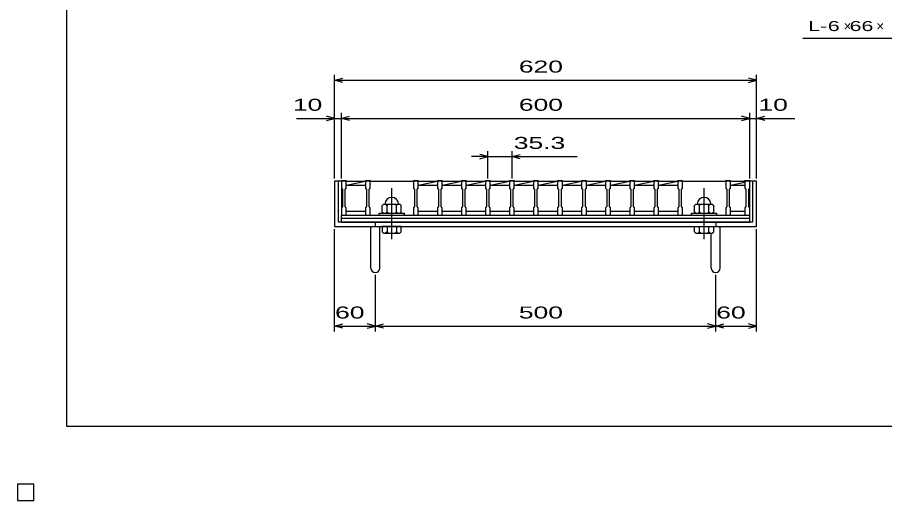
# Model space of a CAD drawing. Units: millimetres, scale not verified. Extents: x -1456 to 1385, y -1026 to 843.
# Drawn here: x -1456 to -182, y -1026 to -317 of the extents above; entities that cross this region are included whole.
import ezdxf
from ezdxf.enums import TextEntityAlignment as Align

# ---------------------------------------------------------------- set-up
doc = ezdxf.new("R2010")
doc.units = ezdxf.units.MM
doc.header["$LTSCALE"] = 8
doc.linetypes.add('CHAIN', pattern=[18.5, 12, -1.5, 3.5, -1.5])
for name, color, linetype, lineweight in [('0_2', 150, 'Continuous', 25), ('16', 3, 'Continuous', 25), ('19', 6, 'Continuous', 25), ('22', 4, 'Continuous', 25)]:
    doc.layers.add(name, color=color, linetype=linetype, lineweight=lineweight)
doc.styles.add('ベクトル', font='')
doc.styles.get('ベクトル').set_extended_font_data('ベクトル')

msp = doc.modelspace()

# ---------------------------------------------------------------- linework, layer by layer
at = {"layer": '0_2'}
for p, q in [((-1383.2, -917.2), (-1383.2, 842.8)), ((1384.8, -917.2), (-1383.2, -917.2))]:
    msp.add_line(p, q, dxfattribs=at)
at = {"layer": '16'}
for p, q in [((-980, -557), (-980, -556.3)), ((-980, -556.3), (-973, -556.3)), ((-980, -557), (-980, -567.5)), ((-973, -557), (-980, -557)), ((-980, -557), (-980, -601)), ((-973, -556.3), (-973, -557)), ((-973, -567.5), (-973, -557)), ((-973, -557), (-944.7, -557)), ((-973, -563), (-944.7, -557)), ((-944.7, -557), (-944.7, -556.3)), ((-944.7, -556.3), (-937.7, -556.3)), ((-944.7, -557), (-944.7, -567.5)), ((-937.7, -557), (-944.7, -557)), ((-937.7, -556.3), (-937.7, -557)), ((-937.7, -567.5), (-937.7, -557)), ((-937.7, -557), (-874.1, -557)), ((-874.1, -557), (-874.1, -556.3)), ((-874.1, -556.3), (-867.1, -556.3)), ((-874.1, -557), (-874.1, -567.5)), ((-867.1, -557), (-874.1, -557)), ((-867.1, -556.3), (-867.1, -557)), ((-867.1, -567.5), (-867.1, -557)), ((-867.1, -557), (-838.8, -557)), ((-867.1, -563), (-838.8, -557)), ((-838.8, -557), (-838.8, -556.3)), ((-838.8, -556.3), (-831.8, -556.3)), ((-838.8, -557), (-838.8, -567.5)), ((-831.8, -557), (-838.8, -557)), ((-831.8, -556.3), (-831.8, -557)), ((-831.8, -567.5), (-831.8, -557)), ((-831.8, -557), (-803.5, -557)), ((-831.8, -563), (-803.5, -557)), ((-803.5, -557), (-803.5, -556.3)), ((-803.5, -556.3), (-796.5, -556.3)), ((-803.5, -557), (-803.5, -567.5)), ((-796.5, -557), (-803.5, -557)), ((-796.5, -556.3), (-796.5, -557)), ((-796.5, -567.5), (-796.5, -557)), ((-796.5, -557), (-768.2, -557)), ((-796.5, -563), (-768.2, -557)), ((-768.2, -557), (-768.2, -556.3)), ((-768.2, -556.3), (-761.2, -556.3)), ((-768.2, -557), (-768.2, -567.5)), ((-761.2, -557), (-768.2, -557)), ((-761.2, -556.3), (-761.2, -557)), ((-761.2, -567.5), (-761.2, -557)), ((-761.2, -557), (-732.9, -557)), ((-761.2, -563), (-732.9, -557)), ((-732.9, -557), (-732.9, -556.3)), ((-732.9, -556.3), (-725.9, -556.3)), ((-732.9, -557), (-732.9, -567.5)), ((-725.9, -557), (-732.9, -557)), ((-725.9, -556.3), (-725.9, -557)), ((-725.9, -567.5), (-725.9, -557)), ((-725.9, -557), (-697.6, -557)), ((-725.9, -563), (-697.6, -557)), ((-697.6, -557), (-697.6, -556.3)), ((-697.6, -556.3), (-690.6, -556.3)), ((-697.6, -557), (-697.6, -567.5)), ((-690.6, -557), (-697.6, -557)), ((-690.6, -556.3), (-690.6, -557)), ((-690.6, -567.5), (-690.6, -557)), ((-690.6, -557), (-662.3, -557)), ((-690.6, -563), (-662.3, -557)), ((-662.3, -557), (-662.3, -556.3)), ((-662.3, -556.3), (-655.3, -556.3)), ((-662.3, -557), (-662.3, -567.5)), ((-655.3, -557), (-662.3, -557)), ((-655.3, -556.3), (-655.3, -557)), ((-655.3, -567.5), (-655.3, -557)), ((-655.3, -557), (-627, -557)), ((-655.3, -563), (-627, -557)), ((-627, -557), (-627, -556.3)), ((-627, -556.3), (-620, -556.3)), ((-627, -557), (-627, -567.5)), ((-620, -557), (-627, -557)), ((-620, -556.3), (-620, -557)), ((-620, -567.5), (-620, -557)), ((-620, -557), (-591.7, -557)), ((-620, -563), (-591.7, -557)), ((-591.7, -557), (-591.7, -556.3)), ((-591.7, -556.3), (-584.7, -556.3)), ((-591.7, -557), (-591.7, -567.5)), ((-584.7, -557), (-591.7, -557)), ((-584.7, -556.3), (-584.7, -557)), ((-584.7, -567.5), (-584.7, -557)), ((-584.7, -557), (-556.4, -557)), ((-584.7, -563), (-556.4, -557)), ((-556.4, -557), (-556.4, -556.3)), ((-556.4, -556.3), (-549.4, -556.3)), ((-556.4, -557), (-556.4, -567.5)), ((-549.4, -557), (-556.4, -557)), ((-549.4, -556.3), (-549.4, -557)), ((-549.4, -567.5), (-549.4, -557)), ((-549.4, -557), (-521.1, -557)), ((-549.4, -563), (-521.1, -557)), ((-521.1, -557), (-521.1, -556.3)), ((-521.1, -556.3), (-514.1, -556.3)), ((-521.1, -557), (-521.1, -567.5)), ((-514.1, -557), (-521.1, -557)), ((-514.1, -556.3), (-514.1, -557)), ((-514.1, -567.5), (-514.1, -557)), ((-514.1, -557), (-485.8, -557)), ((-514.1, -563), (-485.8, -557)), ((-485.8, -557), (-485.8, -556.3)), ((-485.8, -556.3), (-478.8, -556.3)), ((-485.8, -557), (-485.8, -567.5)), ((-478.8, -557), (-485.8, -557)), ((-478.8, -556.3), (-478.8, -557)), ((-478.8, -567.5), (-478.8, -557)), ((-478.8, -557), (-415.2, -557)), ((-415.2, -557), (-415.2, -556.3)), ((-415.2, -556.3), (-408.2, -556.3)), ((-415.2, -557), (-415.2, -567.5)), ((-408.2, -557), (-415.2, -557)), ((-408.2, -556.3), (-408.2, -557)), ((-408.2, -567.5), (-408.2, -557)), ((-408.2, -557), (-387, -557)), ((-408.2, -563), (-387, -558.505)), ((-387, -557), (-387, -556.3)), ((-387, -556.3), (-380, -556.3)), ((-387, -557), (-387, -567.5)), ((-380, -557), (-387, -557)), ((-380, -556.3), (-380, -557)), ((-380, -567.5), (-380, -557)), ((-380, -601), (-380, -557)), ((-980, -567.5), (-978.5, -569.5)), ((-978.5, -569.5), (-978.5, -594.5)), ((-974.5, -569.5), (-973, -567.5)), ((-974.5, -594.5), (-974.5, -569.5)), ((-973, -563), (-944.7, -563)), ((-944.7, -567.5), (-943.2, -569.5)), ((-943.2, -569.5), (-943.2, -594.5)), ((-939.2, -569.5), (-937.7, -567.5)), ((-939.2, -594.5), (-939.2, -569.5)), ((-874.1, -567.5), (-872.6, -569.5)), ((-872.6, -569.5), (-872.6, -594.5)), ((-868.6, -569.5), (-867.1, -567.5)), ((-868.6, -594.5), (-868.6, -569.5)), ((-867.1, -563), (-838.8, -563)), ((-838.8, -567.5), (-837.3, -569.5)), ((-837.3, -569.5), (-837.3, -594.5)), ((-833.3, -569.5), (-831.8, -567.5)), ((-833.3, -594.5), (-833.3, -569.5)), ((-831.8, -563), (-803.5, -563)), ((-803.5, -567.5), (-802, -569.5)), ((-802, -569.5), (-802, -594.5)), ((-798, -569.5), (-796.5, -567.5)), ((-798, -594.5), (-798, -569.5)), ((-796.5, -563), (-768.2, -563)), ((-768.2, -567.5), (-766.7, -569.5)), ((-766.7, -569.5), (-766.7, -594.5)), ((-762.7, -569.5), (-761.2, -567.5)), ((-762.7, -594.5), (-762.7, -569.5)), ((-761.2, -563), (-732.9, -563)), ((-732.9, -567.5), (-731.4, -569.5)), ((-731.4, -569.5), (-731.4, -594.5)), ((-727.4, -569.5), (-725.9, -567.5)), ((-727.4, -594.5), (-727.4, -569.5)), ((-725.9, -563), (-697.6, -563)), ((-697.6, -567.5), (-696.1, -569.5)), ((-696.1, -569.5), (-696.1, -594.5)), ((-692.1, -569.5), (-690.6, -567.5)), ((-692.1, -594.5), (-692.1, -569.5)), ((-690.6, -563), (-662.3, -563)), ((-662.3, -567.5), (-660.8, -569.5)), ((-660.8, -569.5), (-660.8, -594.5)), ((-656.8, -569.5), (-655.3, -567.5)), ((-656.8, -594.5), (-656.8, -569.5)), ((-655.3, -563), (-627, -563)), ((-627, -567.5), (-625.5, -569.5)), ((-625.5, -569.5), (-625.5, -594.5)), ((-621.5, -569.5), (-620, -567.5)), ((-621.5, -594.5), (-621.5, -569.5)), ((-620, -563), (-591.7, -563)), ((-591.7, -567.5), (-590.2, -569.5)), ((-590.2, -569.5), (-590.2, -594.5)), ((-586.2, -569.5), (-584.7, -567.5)), ((-586.2, -594.5), (-586.2, -569.5)), ((-584.7, -563), (-556.4, -563)), ((-556.4, -567.5), (-554.9, -569.5)), ((-554.9, -569.5), (-554.9, -594.5)), ((-550.9, -569.5), (-549.4, -567.5)), ((-550.9, -594.5), (-550.9, -569.5)), ((-549.4, -563), (-521.1, -563)), ((-521.1, -567.5), (-519.6, -569.5)), ((-519.6, -569.5), (-519.6, -594.5)), ((-515.6, -569.5), (-514.1, -567.5)), ((-515.6, -594.5), (-515.6, -569.5)), ((-514.1, -563), (-485.8, -563)), ((-485.8, -567.5), (-484.3, -569.5)), ((-484.3, -569.5), (-484.3, -594.5)), ((-480.3, -569.5), (-478.8, -567.5)), ((-480.3, -594.5), (-480.3, -569.5)), ((-415.2, -567.5), (-413.7, -569.5)), ((-413.7, -569.5), (-413.7, -594.5)), ((-409.7, -569.5), (-408.2, -567.5)), ((-409.7, -594.5), (-409.7, -569.5)), ((-408.2, -563), (-387, -563)), ((-387, -567.5), (-385.5, -569.5)), ((-385.5, -569.5), (-385.5, -594.5)), ((-381.5, -569.5), (-380, -567.5)), ((-381.5, -594.5), (-381.5, -569.5)), ((-978.5, -594.5), (-980, -596.5)), ((-980, -596.5), (-980, -607)), ((-973, -596.5), (-974.5, -594.5)), ((-973, -607), (-973, -596.5)), ((-943.2, -594.5), (-944.7, -596.5)), ((-944.7, -596.5), (-944.7, -607)), ((-937.7, -596.5), (-939.2, -594.5)), ((-937.7, -607), (-937.7, -596.5)), ((-917.9, -591), (-919.9, -593)), ((-919.9, -602), (-919.9, -593)), ((-917.9, -591), (-893.9, -591)), ((-914.9, -591), (-912.9, -593)), ((-912.9, -593), (-910.9, -591)), ((-912.9, -602), (-912.9, -593)), ((-900.9, -591), (-898.9, -593)), ((-898.9, -593), (-896.9, -591)), ((-898.9, -602), (-898.9, -593)), ((-893.9, -591), (-891.9, -593)), ((-891.9, -602), (-891.9, -593)), ((-872.6, -594.5), (-874.1, -596.5)), ((-874.1, -596.5), (-874.1, -607)), ((-867.1, -596.5), (-868.6, -594.5)), ((-867.1, -607), (-867.1, -596.5)), ((-837.3, -594.5), (-838.8, -596.5)), ((-838.8, -596.5), (-838.8, -607)), ((-831.8, -596.5), (-833.3, -594.5)), ((-831.8, -607), (-831.8, -596.5)), ((-802, -594.5), (-803.5, -596.5)), ((-803.5, -596.5), (-803.5, -607)), ((-796.5, -596.5), (-798, -594.5)), ((-796.5, -607), (-796.5, -596.5)), ((-766.7, -594.5), (-768.2, -596.5)), ((-768.2, -596.5), (-768.2, -607)), ((-761.2, -596.5), (-762.7, -594.5)), ((-761.2, -607), (-761.2, -596.5)), ((-731.4, -594.5), (-732.9, -596.5)), ((-732.9, -596.5), (-732.9, -607)), ((-725.9, -596.5), (-727.4, -594.5)), ((-725.9, -607), (-725.9, -596.5)), ((-696.1, -594.5), (-697.6, -596.5)), ((-697.6, -596.5), (-697.6, -607)), ((-690.6, -596.5), (-692.1, -594.5)), ((-690.6, -607), (-690.6, -596.5)), ((-660.8, -594.5), (-662.3, -596.5)), ((-662.3, -596.5), (-662.3, -607)), ((-655.3, -596.5), (-656.8, -594.5)), ((-655.3, -607), (-655.3, -596.5)), ((-625.5, -594.5), (-627, -596.5)), ((-627, -596.5), (-627, -607)), ((-620, -596.5), (-621.5, -594.5)), ((-620, -607), (-620, -596.5)), ((-590.2, -594.5), (-591.7, -596.5)), ((-591.7, -596.5), (-591.7, -607)), ((-584.7, -596.5), (-586.2, -594.5)), ((-584.7, -607), (-584.7, -596.5)), ((-554.9, -594.5), (-556.4, -596.5)), ((-556.4, -596.5), (-556.4, -607)), ((-549.4, -596.5), (-550.9, -594.5)), ((-549.4, -607), (-549.4, -596.5)), ((-519.6, -594.5), (-521.1, -596.5)), ((-521.1, -596.5), (-521.1, -607)), ((-514.1, -596.5), (-515.6, -594.5)), ((-514.1, -607), (-514.1, -596.5)), ((-484.3, -594.5), (-485.8, -596.5)), ((-485.8, -596.5), (-485.8, -607)), ((-478.8, -596.5), (-480.3, -594.5)), ((-478.8, -607), (-478.8, -596.5)), ((-459, -591), (-461, -593)), ((-461, -602), (-461, -593)), ((-459, -591), (-435, -591)), ((-456, -591), (-454, -593)), ((-454, -593), (-452, -591)), ((-454, -602), (-454, -593)), ((-442, -591), (-440, -593)), ((-440, -593), (-438, -591)), ((-440, -602), (-440, -593)), ((-435, -591), (-433, -593)), ((-433, -602), (-433, -593)), ((-413.7, -594.5), (-415.2, -596.5)), ((-415.2, -596.5), (-415.2, -607)), ((-408.2, -596.5), (-409.7, -594.5)), ((-408.2, -607), (-408.2, -596.5)), ((-385.5, -594.5), (-387, -596.5)), ((-387, -596.5), (-387, -607)), ((-380, -596.5), (-381.5, -594.5)), ((-380, -607), (-380, -596.5)), ((-980, -607), (-973, -607)), ((-980, -607), (-380, -607)), ((-980, -611.5), (-980, -607)), ((-980, -611.5), (-380, -611.5)), ((-980, -617.5), (-980, -611.5)), ((-973, -601), (-944.7, -601)), ((-944.7, -607), (-937.7, -607)), ((-937.7, -607), (-874.1, -607)), ((-924.4, -607), (-924.4, -604)), ((-924.4, -604), (-887.4, -604)), ((-924.4, -607), (-887.4, -607)), ((-919.9, -602), (-917.9, -604)), ((-914.9, -604), (-912.9, -602)), ((-910.9, -604), (-912.9, -602)), ((-900.9, -604), (-898.9, -602)), ((-896.9, -604), (-898.9, -602)), ((-893.9, -604), (-891.9, -602)), ((-887.4, -607), (-887.4, -604)), ((-874.1, -607), (-867.1, -607)), ((-867.1, -601), (-838.8, -601)), ((-838.8, -607), (-831.8, -607)), ((-831.8, -601), (-803.5, -601)), ((-803.5, -607), (-796.5, -607)), ((-796.5, -601), (-768.2, -601)), ((-768.2, -607), (-761.2, -607)), ((-761.2, -601), (-732.9, -601)), ((-732.9, -607), (-725.9, -607)), ((-725.9, -601), (-697.6, -601)), ((-697.6, -607), (-690.6, -607)), ((-690.6, -601), (-662.3, -601)), ((-662.3, -607), (-655.3, -607)), ((-655.3, -601), (-627, -601)), ((-627, -607), (-620, -607)), ((-620, -601), (-591.7, -601)), ((-591.7, -607), (-584.7, -607)), ((-584.7, -601), (-556.4, -601)), ((-556.4, -607), (-549.4, -607)), ((-549.4, -601), (-521.1, -601)), ((-521.1, -607), (-514.1, -607)), ((-514.1, -601), (-485.8, -601)), ((-485.8, -607), (-478.8, -607)), ((-478.8, -607), (-415.2, -607)), ((-465.5, -607), (-465.5, -604)), ((-465.5, -604), (-428.5, -604)), ((-465.5, -607), (-428.5, -607)), ((-461, -602), (-459, -604)), ((-456, -604), (-454, -602)), ((-452, -604), (-454, -602)), ((-442, -604), (-440, -602)), ((-438, -604), (-440, -602)), ((-435, -604), (-433, -602)), ((-428.5, -607), (-428.5, -604)), ((-415.2, -607), (-408.2, -607)), ((-408.2, -601), (-387, -601)), ((-387, -607), (-380, -607)), ((-380, -611.5), (-380, -607)), ((-380, -617.5), (-380, -611.5)), ((-980, -617.5), (-380, -617.5)), ((-1432, -1002), (-1456, -1002)), ((-1456, -1002), (-1456, -1026)), ((-1432, -1002), (-1456, -1002)), ((-1456, -1002), (-1456, -1026)), ((-1432, -1002), (-1456, -1002)), ((-1456, -1002), (-1456, -1026)), ((-1432, -1002), (-1456, -1002)), ((-1456, -1002), (-1456, -1026)), ((-1432, -1002), (-1456, -1002)), ((-1456, -1002), (-1456, -1026)), ((-1432, -1026), (-1432, -1002)), ((-1432, -1026), (-1432, -1002)), ((-1432, -1026), (-1432, -1002)), ((-1432, -1026), (-1432, -1002)), ((-1432, -1026), (-1432, -1002)), ((-1456, -1026), (-1432, -1026)), ((-1456, -1026), (-1432, -1026)), ((-1456, -1026), (-1432, -1026)), ((-1456, -1026), (-1432, -1026)), ((-1456, -1026), (-1432, -1026))]:
    msp.add_line(p, q, dxfattribs=at)
at = {"layer": '16', "linetype": 'CHAIN'}
for p, q in [((-905.9, -642.4), (-905.9, -567.4)), ((-447, -642.4), (-447, -567.4))]:
    msp.add_line(p, q, dxfattribs=at)
at = {"layer": '16'}
for centre in [(-905.9, -591), (-447, -591)]:
    msp.add_arc(centre, 10, 0, 180, dxfattribs=at)
at = {"layer": '19'}
for p, q in [((-980, -557), (-990, -557)), ((-990, -557), (-990, -623.5)), ((-984, -617.5), (-984, -557)), ((-370, -557), (-380, -557)), ((-376, -557), (-376, -617.5)), ((-370, -623.5), (-370, -557)), ((-990, -623.5), (-370, -623.5)), ((-376, -617.5), (-984, -617.5)), ((-936.5, -684.61), (-936.5, -623.5)), ((-930, -623.5), (-930, -617.5)), ((-923.5, -684.61), (-923.5, -623.5)), ((-919.9, -623.5), (-919.9, -631.5)), ((-891.9, -623.5), (-919.9, -623.5)), ((-912.9, -623.5), (-912.9, -631.5)), ((-898.9, -623.5), (-898.9, -631.5)), ((-891.9, -631.5), (-891.9, -623.5)), ((-461, -631.5), (-461, -623.5)), ((-461, -623.5), (-433, -623.5)), ((-454, -631.5), (-454, -623.5)), ((-440, -631.5), (-440, -623.5)), ((-433, -631.5), (-433, -623.5)), ((-430, -617.5), (-430, -623.5)), ((-423.5, -684.61), (-423.5, -623.5)), ((-919.9, -631.5), (-917.9, -633.5)), ((-917.9, -633.5), (-893.9, -633.5)), ((-912.9, -631.5), (-914.9, -633.5)), ((-910.9, -633.5), (-912.9, -631.5)), ((-898.9, -631.5), (-900.9, -633.5)), ((-896.9, -633.5), (-898.9, -631.5)), ((-893.9, -633.5), (-891.9, -631.5)), ((-459, -633.5), (-461, -631.5)), ((-459, -633.5), (-435, -633.5)), ((-456, -633.5), (-454, -631.5)), ((-452, -633.5), (-454, -631.5)), ((-442, -633.5), (-440, -631.5)), ((-438, -633.5), (-440, -631.5)), ((-436.5, -684.61), (-436.5, -633.5)), ((-435, -633.5), (-433, -631.5))]:
    msp.add_line(p, q, dxfattribs=at)
for centre in [(-930, -684.61), (-430, -684.61)]:
    msp.add_arc(centre, 6.5, 180, 0, dxfattribs=at)
at = {"layer": '22'}
for p, q in [((-302, -347.5), (-142, -347.5)), ((-990, -553), (-990, -401)), ((-990, -409), (-978, -405.8)), ((-370, -409), (-382, -405.8)), ((-370, -553), (-370, -401)), ((-978, -412.2), (-990, -409)), ((-990, -409), (-370, -409)), ((-382, -412.2), (-370, -409)), ((-990, -553), (-990, -457)), ((-980, -553), (-980, -457)), ((-380, -553), (-380, -457)), ((-370, -553), (-370, -457)), ((-1046, -465), (-990, -465)), ((-990, -465), (-1002, -461.8)), ((-1002, -468.2), (-990, -465)), ((-990, -465), (-980, -465)), ((-980, -465), (-968, -461.8)), ((-968, -468.2), (-980, -465)), ((-980, -465), (-380, -465)), ((-380, -465), (-392, -461.8)), ((-392, -468.2), (-380, -465)), ((-380, -465), (-370, -465)), ((-370, -465), (-358, -461.8)), ((-358, -468.2), (-370, -465)), ((-370, -465), (-314, -465)), ((-764.7, -521), (-788.7, -521)), ((-764.7, -521), (-776.7, -517.8)), ((-776.7, -524.2), (-764.7, -521)), ((-764.7, -553), (-764.7, -513)), ((-764.7, -521), (-729.4, -521)), ((-729.4, -513), (-729.4, -553)), ((-729.4, -521), (-717.4, -517.8)), ((-717.4, -524.2), (-729.4, -521)), ((-729.4, -521), (-633.4, -521)), ((-990, -777.9), (-990, -627.5)), ((-370, -777.9), (-370, -627.5)), ((-930, -777.9), (-930, -694.7)), ((-430, -777.9), (-430, -694.7)), ((-990, -769.9), (-978, -766.7)), ((-978, -773.1), (-990, -769.9)), ((-990, -769.9), (-930, -769.9)), ((-930, -769.9), (-942, -766.7)), ((-942, -773.1), (-930, -769.9)), ((-930, -769.9), (-918, -766.7)), ((-918, -773.1), (-930, -769.9)), ((-930, -769.9), (-430, -769.9)), ((-430, -769.9), (-442, -766.7)), ((-442, -773.1), (-430, -769.9)), ((-430, -769.9), (-418, -766.7)), ((-418, -773.1), (-430, -769.9)), ((-430, -769.9), (-370, -769.9)), ((-370, -769.9), (-382, -766.7)), ((-382, -773.1), (-370, -769.9))]:
    msp.add_line(p, q, dxfattribs=at)
at = {"layer": '22', "color": 2}
for p, q in [((-1432, -1002), (-1456, -1002)), ((-1456, -1002), (-1456, -1026)), ((-1432, -1002), (-1456, -1002)), ((-1456, -1002), (-1456, -1026)), ((-1432, -1002), (-1456, -1002)), ((-1456, -1002), (-1456, -1026)), ((-1432, -1026), (-1432, -1002)), ((-1432, -1026), (-1432, -1002)), ((-1432, -1026), (-1432, -1002)), ((-1456, -1026), (-1432, -1026)), ((-1456, -1026), (-1432, -1026)), ((-1456, -1026), (-1432, -1026))]:
    msp.add_line(p, q, dxfattribs=at)

# ---------------------------------------------------------------- texts
at = {"layer": '22', "color": 2, "style": 'ベクトル'}
for s, height, width, p in [('L-', 14.66, 1.6, (-294, -329.5)), (' 6 ', 14.66, 1.6, (-274, -329.5)), (' 66 ', 14.66, 1.6, (-242, -329.5)), (' 620 ', 17.6, 1.65, (-730, -389)), (' 10 ', 17.6, 1.65, (-1062, -445)), (' 600 ', 17.6, 1.65, (-730, -445)), (' 10 ', 17.6, 1.65, (-378, -445)), (' 35.3 ', 17.6, 1.65, (-737.4, -501)), (' 60 ', 17.6, 1.65, (-1000, -749.9)), (' 500 ', 17.6, 1.65, (-730, -749.9)), (' 60 ', 17.6, 1.65, (-440, -749.9))]:
    msp.add_text(s, height=height, dxfattribs=dict(at, width=width)).set_placement(p, align=Align.MIDDLE_LEFT)
for p in [(-242, -329.5), (-194, -329.5)]:
    msp.add_text('×', height=14.66, dxfattribs=at).set_placement(p, align=Align.MIDDLE_LEFT)

doc.saveas('drawing.dxf')
